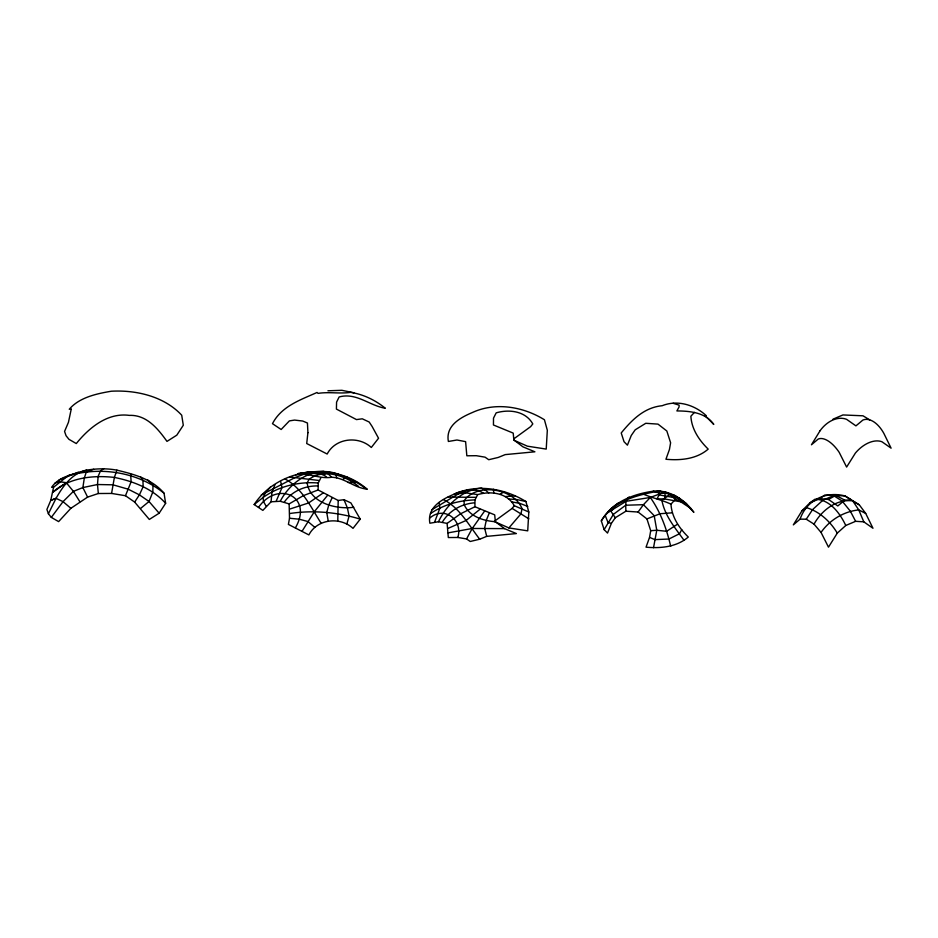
<?xml version="1.0" encoding="UTF-8"?>
<svg xmlns="http://www.w3.org/2000/svg" width="938" height="938" viewBox="0 0 938 938"><rect width="100%" height="100%" fill="white"/><g stroke="black" fill="none" stroke-linecap="round" stroke-linejoin="round"><path stroke-width="1.41" d="M528.809 512.019L514.294 505.699L512.136 508.408L494.197 521.434L508.877 527.93L527.719 530.849L528.809 512.019L525.913 501.513C504.632 488.358 476.903 483.551 453.675 494.373C441.528 499.473 426.942 507.646 429.874 523.228L438.468 521.763L447.109 523.404L460.523 513.825L474.933 506.743L494.713 514.868L495.346 521.704L504.456 528.61L516.392 533.57L486.705 536.372L479.705 539.209L470.231 541.484L466.561 538.928L457.826 537.474L448.317 537.544L447.109 523.404M289.139 503.905L303.314 495.663L318.111 489.964L338.184 500.47L343.976 499.684L350.894 502.92L360.239 519.136L353.005 528.352C340.166 516.439 317.22 518.808 308.872 534.906L288.4 524.412L289.514 518.257L289.139 503.905L280.251 501.291L271.082 501.783L262.851 510.389L254.175 504.55C277.871 468.238 334.069 460.335 367.028 489.144C354.095 487.83 344.703 477.688 331.712 477.254C319.459 479.33 308.098 472.224 295.704 474.874M691.236 508.724L680.765 501.807L664.561 498.969L656.975 498.852L659.168 494.901L659.226 493.06L653.223 491.195C632.88 494.091 611.998 502.088 601.317 520.883L604.142 529.63L607.519 533.077L611.365 523.404L615.293 517.753L625.869 511.21L638.098 512.031L646.939 518.925L650.714 530.697L649.553 537.368L646.036 547.171C660.692 548.542 676.755 547.018 688.293 537.028C679.253 528.188 671.725 517.119 670.975 504.14L675.43 499.321L682.559 501.596L687.261 505.183L693.874 512.347C684.869 499.497 669.333 489.554 653.223 491.195M271.082 501.783L271.973 491.969L274.904 484.876M337.786 521L338.184 500.47M664.561 498.969L665.171 493.154L659.789 490.891C637.5 494.971 613.98 500.388 601.317 520.883M457.826 537.474C463.173 520.309 444.565 505.371 429.967 517.917M86.648 470.126L68.474 475.449L53.56 487.221L50.781 500.341L56.034 498.359C62.975 486.142 72.015 473.233 86.648 470.126C96.708 468.566 106.897 468.226 116.933 470.161C134.169 474.3 152.179 479.025 164.056 493.259L165.627 503.307L159.143 513.215L149.318 519.441L134.638 502.065L125.469 495.721L111.575 493.435L98.326 493.517L87.597 497.105L70.866 508.314L58.625 521.61L51.309 517.389L48.389 513.766L46.9 509.475L50.793 500.353L56.034 498.359L63.045 501.642L70.866 508.314M111.575 493.435L114.377 477.419L116.933 470.161M653.528 547.698L656.776 530.263L654.185 515.654L643.433 504.691L625.705 505.23L613.37 514.376L604.142 529.63M474.933 506.743L474.991 499.895L477.688 494.607C490.68 490.797 507.165 492.813 514.294 505.699M318.111 489.964L318.263 483L320.855 477.829M346.849 524.025L349.088 516.123L347.423 507.986L343.976 499.684M493.435 489.273L493.775 493.083M434.704 521.856L439.887 508.185L439.101 502.463M489.261 513.039L486.247 520.461L484.641 528.106L486.705 536.372M125.469 495.721L131.132 481.745L130.628 473.948M276.276 500.962L281.986 487.643L280.673 481.557M295.388 527.848C313.655 496.589 277.66 479.846 258.478 507.399M332.134 497.75L328.792 504.949L326.752 512.488L328.218 520.977M48.389 513.778L56.034 498.359M681.727 529.653L679.581 533.687L668.911 539.033L654.876 539.62L649.553 537.368M466.561 538.928L472.236 528.481L484.629 511.011M800.102 519.136C806.574 500.024 825.85 490.949 844.88 495.897L851.552 499.954L844.751 500.153L835.77 495.334L828.512 499.462L819.812 498.606L809.975 502.791L802.002 510.741L793.325 524.881L800.102 519.136L806.258 519.218L814.032 524.143L821.043 532.421L828.489 547.171L837.294 533.112L845.771 525.491L855.62 521.305L863.792 521.833L872.973 528.258L865.704 513.438L859.337 504.89L844.88 495.897L824.807 495.041L819.812 498.606M438.468 521.763C446.535 504.609 461.977 490.187 481.393 488.018L485.497 490.093L488.71 493.013M302.048 531.26L314.382 511.644L327.632 495.252M615.445 505.406L612.866 509.44L608.012 512.547L611.095 508.631L618.681 502.791M806.258 519.218L812.531 509.651L822.907 500.2L833.636 495.639L842.125 501.021L850.379 511.245L855.62 521.305M134.638 502.065L139.399 494.865L143.186 486.646L142.893 480.209L140.7 476.985M814.032 524.143C821.559 510.436 836.368 498.828 852.724 500.869L859.337 504.89M280.251 501.291C290.944 480.502 315.485 464.791 338.747 474.499M638.098 512.031L643.433 504.691L650.304 497.457L665.03 491.958L679.675 498.465L682.559 501.596M51.309 517.389L63.045 501.642L73.41 491.348L82.872 487.572L97.493 484.524L112.994 484.817L128.201 489.202L139.399 494.865L149.025 501.49L159.143 513.215M164.056 493.259C142.74 475.836 113.334 468.766 86.261 472.131C73.785 473.772 59.258 476.141 51.613 487.279L53.56 487.221M442.466 521.938C449.372 510.565 461.297 503.964 474.417 502.815M821.043 532.421C829.638 520.039 843.731 511.433 858.774 509.92L865.704 513.438M508.877 527.93L520.965 513.813L522.056 508.666C513.942 488.229 476.645 482.437 464.017 500.88L464.275 504.937C469.727 516.604 483.398 520.895 495.346 521.704M270.566 486.845L265.794 492.309L262.933 497.597L254.175 504.55M694.437 412.368L690.872 416.226C691.623 429.205 699.15 440.274 708.19 449.114C696.653 459.104 680.589 460.628 665.933 459.257L669.451 449.454L670.611 442.783L666.836 431.011L657.995 424.117L645.766 423.296L635.19 429.827L631.262 435.49L627.416 445.163L624.04 441.716L621.214 432.969C631.825 420.013 644.136 407.467 662.158 405.72C677.459 399.553 694.612 404.817 706.291 415.71M284.402 501.924C292.117 491.137 304.569 485.755 317.665 485.919M629.093 496.988C624.544 500.13 625.963 506.508 625.869 511.21M480.01 509.264L466.034 520.508L448.059 528.387M844.751 500.153L837.81 505.957L828.512 499.462M140.653 508.396L149.025 501.49L152.824 492.004L153.011 485.052L147.688 479.857M342.956 479.341L346.45 477.231L347.646 477.43M513.825 438.855L530.638 426.649L532.796 423.941C525.667 411.055 509.193 409.038 496.19 412.849L493.505 418.137L493.447 424.984L513.215 433.11L513.848 439.945L522.958 446.851L534.894 451.799L505.207 454.613L498.219 457.451L488.733 459.714L485.063 457.169L476.328 455.704L466.831 455.786L465.611 441.646L456.982 440.004L448.376 441.47C445.456 425.887 460.03 417.715 472.189 412.603C495.405 401.792 523.134 406.588 544.427 419.755L547.323 430.261L546.221 449.091L527.379 446.171L514.047 440.262M323.106 493.025L308.59 502.979L289.842 509.029M809.975 502.791L814.888 499.262C829.79 499.227 839.979 513.238 845.771 525.491M79.882 501.748L73.41 491.348L66.246 482.671L52.727 492.309C69.189 477.489 93.155 475.05 114.377 477.419C133.407 481.276 152.343 488.581 165.627 503.307M500.282 494.009L504.515 491.723M298.706 473.373L299.761 474.253L307.699 473.456L309.892 471.955L323.54 471.181L328.194 473.866L331.712 477.254M103.907 468.625L100.542 470.829L98.162 476.246L97.493 484.524L98.326 493.517M802.002 510.741L806.657 507.716C819.683 511.62 830.4 521.587 837.294 533.112M431.808 509.756L459.597 493.13L467.769 489.917M261.303 494.924L295.024 477.594L309.892 471.955L299.656 473.444M430.601 513.532C443.697 504.538 459.221 500.388 474.991 499.895M677.424 524.283L666.625 531.283L656.776 530.263L650.714 530.697M78.358 472.154L59.153 479.951M646.939 518.925L660.106 513.719L672.37 512.816M307.699 473.456L315.109 473.538L319.201 471.732L332.357 473.233M833.014 419.169L842.934 414.948L863.007 415.804L869.678 419.861M93.718 469.27L86.261 472.131L84.303 478.146L82.872 487.572L87.597 497.105M54.979 483.117L59.598 481.733L66.246 482.671M327.174 473.127L322.543 474.476L315.109 473.538M456.056 493.083C464.931 490.504 475.296 487.608 483.609 493.353M448.106 532.866L472.236 528.481L504.456 528.61M453.675 494.373L465.283 492.767L477.688 494.607M297.838 473.725C307.476 471.943 318.474 470.524 326.705 477.125M353.767 507.27C336.273 509.651 309.986 503.143 307.136 482.871L309.141 479.259C323.985 468.203 345.501 475.625 358.492 486.376M289.619 513.543C313.222 509.92 337.446 512.183 360.239 519.136M505.277 496.565L515.114 495.85M327.937 390.794L341.854 390.302L353.849 392.776M347.881 482.437L356.721 482.402L367.028 489.144M448.083 497.081L475.648 497.351M318.263 483C298.776 481.429 278.914 486.165 262.933 497.597L263.648 501.795L266.169 506.239M659.226 493.06L665.171 493.154L674.739 495.416L686.393 503.624L687.261 505.183M508.502 499.016L516.51 499.497L525.913 501.513M289.514 518.257L299.21 519.183L307.934 521.54L314.898 527.391M290.03 477.055L318.897 480.455M659.168 494.901L678.127 498.313L680.765 501.807M511.573 501.83L520.086 503.46L527.789 506.426M642.26 493.634C651.429 497.844 661.583 499.778 670.975 504.14M611.365 523.404L607.965 522.454L605.35 515.783M673.121 403.281L679.124 405.146L679.065 406.986L676.873 410.938C690.098 410.985 705.775 412.532 713.771 424.433L705.282 415.839M443.498 499.591C459.726 507.786 468.894 525.315 479.705 539.209M285.269 479.119C302.294 488.299 311.006 507.481 321.066 523.146M512.136 508.408L528.844 518.843M675.43 499.321L669.955 494.607L661.876 500.259C664.772 515.865 675.125 527.906 684.072 540.37M852.724 500.869L858.774 509.92L863.792 521.833M615.293 517.753L610.65 510.811L626.127 501.302L650.304 497.457C660.622 512.031 666.684 528.985 670.693 546.268M356.405 481.792L356.721 482.402L346.45 477.231L335.546 473.655L336.648 477.805M307.922 432.653L306.714 443.533L327.174 454.027C335.523 437.917 358.48 435.56 371.319 447.473L378.542 438.245L372.069 426.391L369.197 422.041L362.279 418.805L356.487 419.591L336.414 409.085L336.578 402.121L339.157 396.95C356.299 392.248 369.384 405.638 385.33 408.264C375.388 400.139 363.393 394.359 350.671 392.354C339.861 393.96 329.062 391.662 318.064 393.374L317.021 392.483C300.348 399.951 281.447 406.248 272.477 423.671L281.154 429.498L289.385 420.892L294.579 420.083L302.704 421.033L307.441 423.026L307.922 432.653M71.229 409.167L68.451 422.299L64.57 431.421L66.059 435.724L68.966 439.336L76.295 443.557C89.063 427.787 107.53 412.415 129.245 415.382C146.527 414.608 157.901 428.713 166.987 441.388L176.801 435.162L183.297 425.254L181.714 415.206C164.127 396.352 136.327 389.88 111.388 391.216C96.602 393.702 79.308 397.419 69.283 409.226L71.229 409.167M820.129 430.648L811.452 444.788L818.229 439.043A27.999 13.402 62.7 0 1 839.182 452.327L846.615 467.077L855.421 453.019A27.999 17.763 -53.2 0 1 881.931 441.751L891.1 448.165L883.831 433.344A27.999 15.794 71.5 0 0 862.878 420.06L855.937 425.875L846.639 419.368A27.999 20.144 -62.5 0 0 820.129 430.648"/></g></svg>
